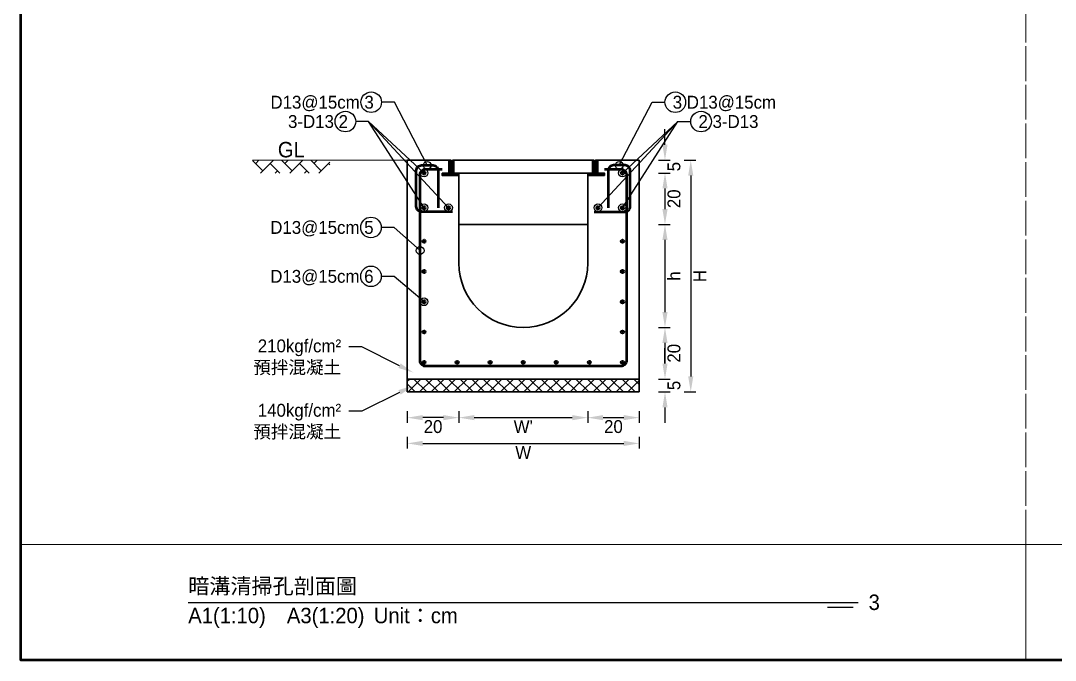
# Model space of a CAD drawing. Extents: x -7340 to 3675, y -3342 to 777.
# Drawn here: x -3420 to -3018.6, y -1264 to -1015.6 of the extents above; entities that cross this region are included whole.
import ezdxf
from ezdxf import colors
from ezdxf.entities.mleader import LeaderData, LeaderLine
from ezdxf.math import Vec2, Vec3

# ---------------------------------------------------------------- set-up
doc = ezdxf.new("R2010")
doc.units = 0
doc.header["$MEASUREMENT"] = 0
doc.linetypes.add('ACAD_ISO02W100', pattern=[15, 12, -3])
for name, color, linetype, lineweight in [('一、3.基本-變更', 1, 'Continuous', 50), ('二、2.繪圖-施作項目', 181, 'Continuous', 30), ('二、4.繪圖-設計鋪面', 40, 'Continuous', 20), ('二、5.繪圖-鋼筋', 60, 'Continuous', 50), ('二、6.繪圖-其他施作項目', 35, 'Continuous', 30)]:
    doc.layers.add(name, color=color, linetype=linetype, lineweight=lineweight)
doc.layers.add('一、4.基本-隱藏', color=9, linetype='ACAD_ISO02W100', lineweight=20, plot=False)
doc.layers.add('三、3.文字-註解文字', color=2, linetype='Continuous')
doc.styles.add('次圖名(詳圖)', font='MS PGothic.ttf', dxfattribs={"height": 6})
doc.styles.add('註解文字(詳圖)', font='MS PGothic.ttf', dxfattribs={"height": 5})
doc.dimstyles.new('註解文字(詳圖)', dxfattribs={"dimtxt": 5, "dimasz": 6, "dimexe": 2, "dimexo": 5, "dimgap": 1, "dimtad": 2, "dimzin": 0, "dimdsep": 46, "dimtxsty": '註解文字(詳圖)', "dimcen": 0.1, "dimclrd": 144, "dimclre": 144, "dimclrt": 256, "dimadec": 0, "dimazin": 0, "dimtfac": 1, "dimtofl": 0, "dimtmove": 0, "dimatfit": 3, "dimfxlon": 1, "dimtolj": 1, "dimtzin": 0, "dimlwd": -1, "dimlwe": -1, "dimarcsym": 1})

# ---------------------------------------------------------------- blocks, each defined once
blk = doc.blocks.new('_Small')
at = {"color": 0, "linetype": 'ByBlock', "lineweight": -2}
blk.add_circle((0, 0), 0.25, dxfattribs=at)
blk = doc.blocks.new('*D202')
at = {"layer": 'Defpoints', "color": 0, "transparency": 16777216}
for p in [(-3200, -1094.75), (-3225, -1134.75), (-3170, -1134.75)]:
    blk.add_point(p, dxfattribs=at)
at = {"layer": '三、3.文字-註解文字', "color": 144, "transparency": 16777216}
for p, q in [((-3172.5, -1094.75), (-3168, -1094.75)), ((-3170, -1100.75), (-3170, -1128.75)), ((-3172.5, -1134.75), (-3168, -1134.75))]:
    blk.add_line(p, q, dxfattribs=at)
for points in [[(-3171, -1100.75), (-3169, -1100.75), (-3170, -1094.75)], [(-3171, -1128.75), (-3169, -1128.75), (-3170, -1134.75)]]:
    blk.add_solid(points, dxfattribs=at)
at = {"layer": '三、3.文字-註解文字', "transparency": 16777216, "insert": (-3166.5, -1114.75), "char_height": 5, "attachment_point": 5, "rotation": 90, "style": '註解文字(詳圖)'}
blk.add_mtext('\\A1;h', dxfattribs=at)
blk = doc.blocks.new('*D203')
at = {"layer": 'Defpoints', "color": 0, "transparency": 16777216}
for p in [(-3225, -1134.75), (-3180, -1154.75), (-3170, -1154.75)]:
    blk.add_point(p, dxfattribs=at)
at = {"layer": '三、3.文字-註解文字', "color": 144, "transparency": 16777216}
for p, q in [((-3172.5, -1134.75), (-3168, -1134.75)), ((-3170, -1140.75), (-3170, -1148.75)), ((-3172.5, -1154.75), (-3168, -1154.75))]:
    blk.add_line(p, q, dxfattribs=at)
for points in [[(-3171, -1140.75), (-3169, -1140.75), (-3170, -1134.75)], [(-3171, -1148.75), (-3169, -1148.75), (-3170, -1154.75)]]:
    blk.add_solid(points, dxfattribs=at)
at = {"layer": '三、3.文字-註解文字', "transparency": 16777216, "insert": (-3166.5, -1144.75), "char_height": 5, "attachment_point": 5, "rotation": 90, "style": '註解文字(詳圖)'}
blk.add_mtext('\\A1;20', dxfattribs=at)
blk = doc.blocks.new('*D204')
at = {"layer": 'Defpoints', "color": 0, "transparency": 16777216}
for p in [(-3180, -1154.75), (-3180, -1159.75), (-3170, -1159.75)]:
    blk.add_point(p, dxfattribs=at)
at = {"layer": '三、3.文字-註解文字', "color": 144, "transparency": 16777216}
for p, q in [((-3170, -1148.75), (-3170, -1142.75)), ((-3172.5, -1154.75), (-3168, -1154.75)), ((-3172.5, -1159.75), (-3168, -1159.75)), ((-3170, -1165.75), (-3170, -1171.75))]:
    blk.add_line(p, q, dxfattribs=at)
for points in [[(-3171, -1148.75), (-3169, -1148.75), (-3170, -1154.75)], [(-3171, -1165.75), (-3169, -1165.75), (-3170, -1159.75)]]:
    blk.add_solid(points, dxfattribs=at)
at = {"layer": '三、3.文字-註解文字', "transparency": 16777216, "insert": (-3166.5, -1157.25), "char_height": 5, "attachment_point": 5, "rotation": 90, "style": '註解文字(詳圖)'}
blk.add_mtext('\\A1;5', dxfattribs=at)
blk = doc.blocks.new('*D205')
at = {"layer": 'Defpoints', "color": 0, "transparency": 16777216}
for p in [(-3180, -1069.75), (-3180, -1159.75), (-3160, -1159.75)]:
    blk.add_point(p, dxfattribs=at)
at = {"layer": '三、3.文字-註解文字', "color": 144, "transparency": 16777216}
for p, q in [((-3162.5, -1069.75), (-3158, -1069.75)), ((-3160, -1075.75), (-3160, -1153.75)), ((-3162.5, -1159.75), (-3158, -1159.75))]:
    blk.add_line(p, q, dxfattribs=at)
for points in [[(-3161, -1075.75), (-3159, -1075.75), (-3160, -1069.75)], [(-3161, -1153.75), (-3159, -1153.75), (-3160, -1159.75)]]:
    blk.add_solid(points, dxfattribs=at)
at = {"layer": '三、3.文字-註解文字', "transparency": 16777216, "insert": (-3156.5, -1114.75), "char_height": 5, "attachment_point": 5, "rotation": 90, "style": '註解文字(詳圖)'}
blk.add_mtext('\\A1;H', dxfattribs=at)
blk = doc.blocks.new('*D206')
at = {"layer": 'Defpoints', "color": 0, "transparency": 16777216}
for p in [(-3180, -1069.75), (-3180, -1074.75), (-3170, -1074.75)]:
    blk.add_point(p, dxfattribs=at)
at = {"layer": '三、3.文字-註解文字', "color": 144, "transparency": 16777216}
for p, q in [((-3170, -1063.75), (-3170, -1057.75)), ((-3172.5, -1069.75), (-3168, -1069.75)), ((-3172.5, -1074.75), (-3168, -1074.75)), ((-3170, -1080.75), (-3170, -1086.75))]:
    blk.add_line(p, q, dxfattribs=at)
for points in [[(-3171, -1063.75), (-3169, -1063.75), (-3170, -1069.75)], [(-3171, -1080.75), (-3169, -1080.75), (-3170, -1074.75)]]:
    blk.add_solid(points, dxfattribs=at)
at = {"layer": '三、3.文字-註解文字', "transparency": 16777216, "insert": (-3166.5, -1072.25), "char_height": 5, "attachment_point": 5, "rotation": 90, "style": '註解文字(詳圖)'}
blk.add_mtext('\\A1;5', dxfattribs=at)
blk = doc.blocks.new('*D207')
at = {"layer": 'Defpoints', "color": 0, "transparency": 16777216}
for p in [(-3180, -1074.75), (-3180, -1094.75), (-3170, -1094.75)]:
    blk.add_point(p, dxfattribs=at)
at = {"layer": '三、3.文字-註解文字', "color": 144, "transparency": 16777216}
for p, q in [((-3172.5, -1074.75), (-3168, -1074.75)), ((-3170, -1080.75), (-3170, -1088.75)), ((-3172.5, -1094.75), (-3168, -1094.75))]:
    blk.add_line(p, q, dxfattribs=at)
for points in [[(-3171, -1080.75), (-3169, -1080.75), (-3170, -1074.75)], [(-3171, -1088.75), (-3169, -1088.75), (-3170, -1094.75)]]:
    blk.add_solid(points, dxfattribs=at)
at = {"layer": '三、3.文字-註解文字', "transparency": 16777216, "insert": (-3166.5, -1084.75), "char_height": 5, "attachment_point": 5, "rotation": 90, "style": '註解文字(詳圖)'}
blk.add_mtext('\\A1;20', dxfattribs=at)
blk = doc.blocks.new('*D208')
at = {"layer": 'Defpoints', "color": 0, "transparency": 16777216}
for p in [(-3270, -1069.75), (-3250, -1074.75), (-3270, -1169.75)]:
    blk.add_point(p, dxfattribs=at)
at = {"layer": '三、3.文字-註解文字', "color": 144, "transparency": 16777216}
for p, q in [((-3270, -1167.25), (-3270, -1171.75)), ((-3250, -1167.25), (-3250, -1171.75)), ((-3256, -1169.75), (-3264, -1169.75))]:
    blk.add_line(p, q, dxfattribs=at)
for points in [[(-3264, -1168.75), (-3264, -1170.75), (-3270, -1169.75)], [(-3256, -1168.75), (-3256, -1170.75), (-3250, -1169.75)]]:
    blk.add_solid(points, dxfattribs=at)
at = {"layer": '三、3.文字-註解文字', "transparency": 16777216, "insert": (-3260, -1173.25), "char_height": 5, "attachment_point": 5, "style": '註解文字(詳圖)'}
blk.add_mtext('\\A1;20', dxfattribs=at)
blk = doc.blocks.new('*D209')
at = {"layer": 'Defpoints', "color": 0, "transparency": 16777216}
for p in [(-3250, -1074.75), (-3200, -1074.75), (-3200, -1169.75)]:
    blk.add_point(p, dxfattribs=at)
at = {"layer": '三、3.文字-註解文字', "color": 144, "transparency": 16777216}
for p, q in [((-3250, -1167.25), (-3250, -1171.75)), ((-3200, -1167.25), (-3200, -1171.75)), ((-3244, -1169.75), (-3206, -1169.75))]:
    blk.add_line(p, q, dxfattribs=at)
for points in [[(-3244, -1168.75), (-3244, -1170.75), (-3250, -1169.75)], [(-3206, -1168.75), (-3206, -1170.75), (-3200, -1169.75)]]:
    blk.add_solid(points, dxfattribs=at)
at = {"layer": '三、3.文字-註解文字', "transparency": 16777216, "insert": (-3225, -1173.25), "char_height": 5, "attachment_point": 5, "style": '註解文字(詳圖)'}
blk.add_mtext("\\A1;W'", dxfattribs=at)
blk = doc.blocks.new('*D210')
at = {"layer": 'Defpoints', "color": 0, "transparency": 16777216}
for p in [(-3180, -1069.75), (-3200, -1074.75), (-3180, -1169.75)]:
    blk.add_point(p, dxfattribs=at)
at = {"layer": '三、3.文字-註解文字', "color": 144, "transparency": 16777216}
for p, q in [((-3200, -1167.25), (-3200, -1171.75)), ((-3180, -1167.25), (-3180, -1171.75)), ((-3194, -1169.75), (-3186, -1169.75))]:
    blk.add_line(p, q, dxfattribs=at)
for points in [[(-3194, -1168.75), (-3194, -1170.75), (-3200, -1169.75)], [(-3186, -1168.75), (-3186, -1170.75), (-3180, -1169.75)]]:
    blk.add_solid(points, dxfattribs=at)
at = {"layer": '三、3.文字-註解文字', "transparency": 16777216, "insert": (-3190, -1173.25), "char_height": 5, "attachment_point": 5, "style": '註解文字(詳圖)'}
blk.add_mtext('\\A1;20', dxfattribs=at)
blk = doc.blocks.new('*D211')
at = {"layer": 'Defpoints', "color": 0, "transparency": 16777216}
for p in [(-3270, -1159.75), (-3180, -1159.75), (-3180, -1179.75)]:
    blk.add_point(p, dxfattribs=at)
at = {"layer": '三、3.文字-註解文字', "color": 144, "transparency": 16777216}
for p, q in [((-3270, -1177.25), (-3270, -1181.75)), ((-3264, -1179.75), (-3186, -1179.75)), ((-3180, -1177.25), (-3180, -1181.75))]:
    blk.add_line(p, q, dxfattribs=at)
for points in [[(-3264, -1178.75), (-3264, -1180.75), (-3270, -1179.75)], [(-3186, -1178.75), (-3186, -1180.75), (-3180, -1179.75)]]:
    blk.add_solid(points, dxfattribs=at)
at = {"layer": '三、3.文字-註解文字', "transparency": 16777216, "insert": (-3225, -1183.25), "char_height": 5, "attachment_point": 5, "style": '註解文字(詳圖)'}
blk.add_mtext('\\A1;W', dxfattribs=at)

msp = doc.modelspace()

# ---------------------------------------------------------------- hatches: boundary and pattern name
at = {"layer": '二、2.繪圖-施作項目'}
h = msp.add_hatch(dxfattribs=at)
h.set_pattern_fill('ANSI37', color=256)
h.set_pattern_definition([(45, (-4884.7632, -1423.2784), (-2.245064, 2.245064), []), (135, (-4884.7632, -1423.2784), (-2.245064, -2.245064), [])])
h.paths.add_polyline_path([(-3270, -1154.75), (-3270, -1159.75), (-3180, -1159.75), (-3180, -1154.75)])
at = {"layer": '二、4.繪圖-設計鋪面'}
h = msp.add_hatch(dxfattribs=at)
h.set_pattern_fill('AR-HBONE', color=256)
h.set_pattern_definition([(45, (-2650, -799.5), (0, 5.656854), [12, -4]), (135, (-2647.1716, -796.6716), (4e-16, 5.656854), [12, -4])])
h.paths.add_polyline_path([(-3300, -1069.75), (-3330, -1069.75), (-3330, -1074.75), (-3300, -1074.75)])
at = {"layer": '二、5.繪圖-鋼筋'}
h = msp.add_hatch(color=256, dxfattribs=at)
h.dxf.hatch_style = 1
h.paths.add_polyline_path([(-3263, -1074.75, 1), (-3264, -1074.75, 1)])
h = msp.add_hatch(color=256, dxfattribs=at)
h.dxf.hatch_style = 1
h.paths.add_polyline_path([(-3186, -1074.75, 1), (-3187, -1074.75, 1)])
h = msp.add_hatch(color=256, dxfattribs=at)
h.dxf.hatch_style = 1
h.paths.add_polyline_path([(-3263, -1088.25, 1), (-3264, -1088.25, 1)])
h = msp.add_hatch(color=256, dxfattribs=at)
h.dxf.hatch_style = 1
h.paths.add_polyline_path([(-3253.5, -1088.25, 1), (-3254.5, -1088.25, 1)])
h = msp.add_hatch(color=256, dxfattribs=at)
h.dxf.hatch_style = 1
h.paths.add_polyline_path([(-3195.5, -1088.25, 1), (-3196.5, -1088.25, 1)])
h = msp.add_hatch(color=256, dxfattribs=at)
h.dxf.hatch_style = 1
h.paths.add_polyline_path([(-3186, -1088.25, 1), (-3187, -1088.25, 1)])
h = msp.add_hatch(color=256, dxfattribs=at)
h.dxf.hatch_style = 1
h.paths.add_polyline_path([(-3263, -1101.25, 1), (-3264, -1101.25, 1)])
h = msp.add_hatch(color=256, dxfattribs=at)
h.dxf.hatch_style = 1
h.paths.add_polyline_path([(-3186, -1101.25, 1), (-3187, -1101.25, 1)])
h = msp.add_hatch(color=256, dxfattribs=at)
h.dxf.hatch_style = 1
h.paths.add_polyline_path([(-3263, -1113, 1), (-3264, -1113, 1)])
h = msp.add_hatch(color=256, dxfattribs=at)
h.dxf.hatch_style = 1
h.paths.add_polyline_path([(-3186, -1113, 1), (-3187, -1113, 1)])
h = msp.add_hatch(color=256, dxfattribs=at)
h.dxf.hatch_style = 1
h.paths.add_polyline_path([(-3263, -1124.75, 1), (-3264, -1124.75, 1)])
h = msp.add_hatch(color=256, dxfattribs=at)
h.dxf.hatch_style = 1
h.paths.add_polyline_path([(-3186, -1124.75, 1), (-3187, -1124.75, 1)])
h = msp.add_hatch(color=256, dxfattribs=at)
h.dxf.hatch_style = 1
h.paths.add_polyline_path([(-3263, -1136.5, 1), (-3264, -1136.5, 1)])
h = msp.add_hatch(color=256, dxfattribs=at)
h.dxf.hatch_style = 1
h.paths.add_polyline_path([(-3186, -1136.5, 1), (-3187, -1136.5, 1)])
h = msp.add_hatch(color=256, dxfattribs=at)
h.dxf.hatch_style = 1
h.paths.add_polyline_path([(-3263, -1148.25, 1), (-3264, -1148.25, 1)])
h = msp.add_hatch(color=256, dxfattribs=at)
h.dxf.hatch_style = 1
h.paths.add_polyline_path([(-3250.17, -1148.25, 1), (-3251.17, -1148.25, 1)])
h = msp.add_hatch(color=256, dxfattribs=at)
h.dxf.hatch_style = 1
h.paths.add_polyline_path([(-3237.34, -1148.25, 1), (-3238.34, -1148.25, 1)])
h = msp.add_hatch(color=256, dxfattribs=at)
h.dxf.hatch_style = 1
h.paths.add_polyline_path([(-3224.5, -1148.25, 1), (-3225.5, -1148.25, 1)])
h = msp.add_hatch(color=256, dxfattribs=at)
h.dxf.hatch_style = 1
h.paths.add_polyline_path([(-3211.68, -1148.25, 1), (-3212.68, -1148.25, 1)])
h = msp.add_hatch(color=256, dxfattribs=at)
h.dxf.hatch_style = 1
h.paths.add_polyline_path([(-3198.85, -1148.25, 1), (-3199.85, -1148.25, 1)])
h = msp.add_hatch(color=256, dxfattribs=at)
h.dxf.hatch_style = 1
h.paths.add_polyline_path([(-3186, -1148.25, 1), (-3187, -1148.25, 1)])
at = {"layer": '二、6.繪圖-其他施作項目'}
h = msp.add_hatch(dxfattribs=at)
h.set_pattern_fill('ANSI31', color=256, scale=0.1)
h.set_pattern_definition([(45, (-2025.16578, -2090.27732), (-0.2245064, 0.2245064), [])])
h.paths.add_polyline_path([(-3253, -1069.75), (-3253.9, -1069.75), (-3253.9, -1074.75), (-3256.5, -1074.75), (-3256.5, -1075.65), (-3250, -1075.65), (-3250, -1074.75), (-3253, -1074.75)])
h.paths.add_polyline_path([(-3197, -1074.75), (-3200, -1074.75), (-3200, -1075.65), (-3193.5, -1075.65), (-3193.5, -1074.75), (-3196.1, -1074.75), (-3196.1, -1069.75), (-3197, -1069.75)])

# ---------------------------------------------------------------- linework, layer by layer
at = {"layer": '一、3.基本-變更'}
msp.add_lwpolyline([(-3420, -757), (0, -757), (0, -1264), (-3420, -1264)], close=True, dxfattribs=at)
at = {"layer": '一、4.基本-隱藏'}
for points in [[(-3420, -757), (-2640, -757), (-2640, -1264), (-3420, -1264)], [(-3420, -1010.5), (-3030, -1010.5), (-3030, -1219), (-3420, -1219)], [(-3030, -1010.5), (-2730, -1010.5), (-2730, -1219), (-3030, -1219)], [(-3420, -1219), (-3030, -1219), (-3030, -1264), (-3420, -1264)], [(-3030, -1219), (-2730, -1219), (-2730, -1264), (-3030, -1264)]]:
    msp.add_lwpolyline(points, close=True, dxfattribs=at)
msp.add_lwpolyline([(-3420, -1264), (-2640, -1264)], dxfattribs=at)
at = {"layer": '三、3.文字-註解文字'}
for points in [[(-3355, -1241.5), (-3095, -1241.5)], [(-3097, -1243.5), (-3107, -1243.5)]]:
    msp.add_lwpolyline(points, dxfattribs=at)
for centre in [(-3284, -1047.25), (-3166, -1047.25), (-3294, -1054.75), (-3156, -1054.75), (-3284.082, -1095.885), (-3284.082, -1114.875)]:
    msp.add_circle(centre, 4, dxfattribs=at)
at = {"layer": '二、2.繪圖-施作項目'}
for points in [[(-3270, -1069.75), (-3253.9, -1069.75)], [(-3270, -1069.75), (-3270, -1159.75)], [(-3196.1, -1069.75), (-3180, -1069.75)], [(-3180, -1069.75), (-3180, -1159.75)], [(-3270, -1154.75), (-3180, -1154.75)], [(-3270, -1159.75), (-3180, -1159.75)]]:
    msp.add_lwpolyline(points, dxfattribs=at)
msp.add_lwpolyline([(-3200, -1075.65), (-3200, -1109.75, -1), (-3250, -1109.75), (-3250, -1075.65)], format="xyb", dxfattribs=at)
at = {"layer": '二、4.繪圖-設計鋪面'}
msp.add_lwpolyline([(-3270, -1069.75), (-3330, -1069.75)], dxfattribs=at)
at = {"layer": '二、5.繪圖-鋼筋'}
for points in [[(-3252.5, -1089.75), (-3264.5, -1089.75, -0.4142136), (-3266.5, -1087.75), (-3266.5, -1073.75, -0.4142136), (-3264.5, -1071.75), (-3260, -1071.75, -0.4142136), (-3258, -1073.75), (-3258, -1088.25)], [(-3197.5, -1089.75), (-3185.5, -1089.75, 0.4142136), (-3183.5, -1087.75), (-3183.5, -1073.75, 0.4142136), (-3185.5, -1071.75), (-3190, -1071.75, 0.4142136), (-3192, -1073.75), (-3192, -1088.25)], [(-3193.5, -1073.25), (-3187, -1073.25, -0.4142136), (-3185, -1075.25), (-3185, -1147.75, -0.4142136), (-3187, -1149.75), (-3263, -1149.75, -0.4142136), (-3265, -1147.75), (-3265, -1075.25, -0.4142136), (-3263, -1073.25), (-3256.5, -1073.25)]]:
    msp.add_lwpolyline(points, format="xyb", dxfattribs=at)
for centre in [(-3263.5, -1074.75), (-3186.5, -1074.75), (-3263.5, -1088.25), (-3254, -1088.25), (-3196, -1088.25), (-3186.5, -1088.25), (-3263.5, -1101.25), (-3186.5, -1101.25), (-3263.5, -1113), (-3186.5, -1113), (-3263.5, -1124.75), (-3186.5, -1124.75), (-3263.5, -1136.5), (-3186.5, -1136.5), (-3263.5, -1148.25), (-3250.67, -1148.25), (-3237.84, -1148.25), (-3225, -1148.25), (-3212.18, -1148.25), (-3199.35, -1148.25), (-3186.5, -1148.25)]:
    msp.add_circle(centre, 0.5, dxfattribs=at)
at = {"layer": '二、6.繪圖-其他施作項目'}
for points in [[(-3256.5, -1074.75), (-3253.9, -1074.75), (-3253.9, -1069.75), (-3253, -1069.75), (-3253, -1074.75), (-3250, -1074.75), (-3250, -1075.65), (-3256.5, -1075.65)], [(-3196.1, -1069.75), (-3197, -1069.75), (-3197, -1074.75), (-3200, -1074.75), (-3200, -1075.65), (-3193.5, -1075.65), (-3193.5, -1074.75), (-3196.1, -1074.75)]]:
    msp.add_lwpolyline(points, close=True, dxfattribs=at)
for points in [[(-3252.5, -1069.75), (-3252.5, -1074.75)], [(-3252.5, -1069.75), (-3197.5, -1069.75)], [(-3251.9, -1069.75), (-3251.9, -1074.75)], [(-3198.1, -1069.75), (-3198.1, -1074.75)], [(-3197.5, -1069.75), (-3197.5, -1074.75)], [(-3252.5, -1074.75), (-3197.5, -1074.75)], [(-3250, -1094.75), (-3200, -1094.75)]]:
    msp.add_lwpolyline(points, dxfattribs=at)

# ---------------------------------------------------------------- texts
at = {"layer": '三、3.文字-註解文字', "char_height": 6, "attachment_point": 4, "style": '次圖名(詳圖)'}
for s, width, insert in [('{\\fMS PGothic|b0|i0|c128|p34;暗溝}清掃孔{\\fMS PGothic|b0|i0|c128|p34;剖面圖}', 134.12151, (-3355, -1235.5)), ('3', 3, (-3091, -1241.5)), ('A1(1:10)\u3000A3(1:20){\\fMS PGothic|b0|i0|c128|p34;^IUnit：cm}', 136.03259, (-3355, -1247.5))]:
    msp.add_mtext_dynamic_manual_height_columns(s, width=width, gutter_width=15, heights=[0], dxfattribs=dict(at, insert=insert))
at = {"layer": '二、4.繪圖-設計鋪面', "insert": (-3315, -1068.75), "char_height": 6, "attachment_point": 8, "style": '註解文字(詳圖)'}
msp.add_mtext_dynamic_manual_height_columns('{\\fMS PGothic|b0|i0|c128|p34;GL}', width=10.17412, gutter_width=30, heights=[0], dxfattribs=at)

# ---------------------------------------------------------------- dimensions: what is measured, and where the dimension line sits
at = {"layer": '三、3.文字-註解文字'}
for base, p1, p2, text, picture, middle in [((-3170, -1074.75), (-3180, -1069.75), (-3180, -1074.75), '5', '*D206', (-3166.5, -1072.25)), ((-3160, -1159.75), (-3180, -1069.75), (-3180, -1159.75), 'H', '*D205', (-3156.5, -1114.75)), ((-3170, -1094.75), (-3180, -1074.75), (-3180, -1094.75), '20', '*D207', (-3166.5, -1084.75)), ((-3170, -1134.75), (-3200, -1094.75), (-3225, -1134.75), 'h', '*D202', (-3166.5, -1114.75)), ((-3170, -1154.75), (-3225, -1134.75), (-3180, -1154.75), '20', '*D203', (-3166.5, -1144.75)), ((-3170, -1159.75), (-3180, -1154.75), (-3180, -1159.75), '5', '*D204', (-3166.5, -1157.25))]:
    dim = msp.add_linear_dim(base=base, p1=p1, p2=p2, angle=90, text=text, dimstyle='註解文字(詳圖)', dxfattribs=at)
    dim.commit()
    dim.dimension.update_dxf_attribs({"geometry": picture, "text_midpoint": middle})
for base, p1, p2, text, picture, middle in [((-3270, -1169.75), (-3250, -1074.75), (-3270, -1069.75), '20', '*D208', (-3260, -1173.25)), ((-3180, -1169.75), (-3200, -1074.75), (-3180, -1069.75), '20', '*D210', (-3190, -1173.25)), ((-3200, -1169.75), (-3250, -1074.75), (-3200, -1074.75), "W'", '*D209', (-3225, -1173.25)), ((-3180, -1179.75), (-3270, -1159.75), (-3180, -1159.75), 'W', '*D211', (-3225, -1183.25))]:
    dim = msp.add_linear_dim(base=base, p1=p1, p2=p2, text=text, dimstyle='註解文字(詳圖)', dxfattribs=at)
    dim.commit()
    dim.dimension.update_dxf_attribs({"geometry": picture, "text_midpoint": middle})

# ---------------------------------------------------------------- leaders
ml = msp.add_multileader_mtext('Standard', dxfattribs=at)
ml.set_content('{\\fMS PGothic|b0|i0|c128|p34;D13}@15cm{\\fMS PGothic|b0|i0|c128|p34; }3', color=256, style='註解文字(詳圖)')
ml.set_leader_properties(color=144, linetype='ByLayer', lineweight=-1)
ml.set_arrow_properties(name='SMALL')
ml.build(insert=Vec2(0, 0))
ml.multileader.update_dxf_attribs({"dogleg_length": 5, "arrow_head_size": 6})
ctx = ml.context
ctx.base_point, ctx.char_height, ctx.arrow_head_size, ctx.landing_gap_size, ctx.plane_origin = Vec3(-3324.097, -1047.25), 5, 6, 3, Vec3(-3373.932, -1095.085)
ctx.text_align_type = 2
notes = []
notes.append((ctx, [(1, (1, 1, 0), (-3275, -1047.25), (-1, 0), 5, [(0, [(-3262.25, -1071.75)], 0, [])])]))
ctx.mtext.insert, ctx.mtext.alignment, ctx.mtext.flow_direction = Vec3(-3283, -1044.736), 3, 5
ml = msp.add_multileader_mtext('Standard', dxfattribs=at)
ml.set_content('3{\\fMS PGothic|b0|i0|c128|p34; D13@15cm}', color=256, style='註解文字(詳圖)')
ml.set_leader_properties(color=144, linetype='ByLayer', lineweight=-1)
ml.set_arrow_properties(name='SMALL')
ml.build(insert=Vec2(0, 0))
ml.multileader.update_dxf_attribs({"dogleg_length": 5, "arrow_head_size": 6})
ctx = ml.context
ctx.base_point, ctx.char_height, ctx.arrow_head_size, ctx.landing_gap_size, ctx.plane_origin = Vec3(-3170, -1047.25), 5, 6, 3, Vec3(-3212.625, -1095.085)
notes.append((ctx, [(0, (1, 1, 0), (-3175, -1047.25), (1, 0), 5, [(0, [(-3187.75, -1071.75)], 0, [])])]))
ctx.mtext.insert, ctx.mtext.flow_direction = Vec3(-3167, -1044.736), 5
ml = msp.add_multileader_mtext('Standard', dxfattribs=at)
ml.set_content('3-{\\fMS PGothic|b0|i0|c128|p34;D13 2}', color=256, style='註解文字(詳圖)')
ml.set_leader_properties(color=144, linetype='ByLayer', lineweight=-1)
ml.set_arrow_properties(name='SMALL')
ml.build(insert=Vec2(0, 0))
ml.multileader.update_dxf_attribs({"dogleg_length": 5, "arrow_head_size": 6})
ctx = ml.context
ctx.base_point, ctx.char_height, ctx.arrow_head_size, ctx.landing_gap_size, ctx.plane_origin = Vec3(-3320.375, -1054.75), 5, 6, 3, Vec3(-3383.932, -1102.585)
ctx.text_align_type = 2
notes.append((ctx, [(1, (1, 1, 0), (-3285, -1054.75), (-1, 0), 5, [(0, [(-3263.5, -1074.75)], 0, [])])]))
ctx.mtext.insert, ctx.mtext.alignment, ctx.mtext.flow_direction = Vec3(-3293, -1052.236), 3, 5
ml = msp.add_multileader_mtext('Standard', dxfattribs=at)
ml.set_content('{\\fMS PGothic|b0|i0|c128|p34; }', color=256, style='註解文字(詳圖)')
ml.set_leader_properties(color=144, linetype='ByLayer', lineweight=-1)
ml.set_arrow_properties(name='SMALL')
ml.build(insert=Vec2(0, 0))
ml.multileader.update_dxf_attribs({"dogleg_length": 5, "arrow_head_size": 6})
ctx = ml.context
ctx.base_point, ctx.char_height, ctx.arrow_head_size, ctx.landing_gap_size, ctx.plane_origin = Vec3(-3298.216, -1054.75), 5, 6, 3, Vec3(-3385.235, -1110.068)
ctx.text_align_type = 2
notes.append((ctx, [(1, (1, 1, 0), (-3285, -1054.75), (-1, 0), 5, [(0, [(-3254, -1088.25)], 0, [])])]))
ctx.mtext.insert, ctx.mtext.alignment, ctx.mtext.flow_direction = Vec3(-3293, -1052.25), 3, 5
ml = msp.add_multileader_mtext('Standard', dxfattribs=at)
ml.set_content('{\\fMS PGothic|b0|i0|c128|p34; }', color=256, style='註解文字(詳圖)')
ml.set_leader_properties(color=144, linetype='ByLayer', lineweight=-1)
ml.set_arrow_properties(name='SMALL')
ml.build(insert=Vec2(0, 0))
ml.multileader.update_dxf_attribs({"dogleg_length": 5, "arrow_head_size": 6})
ctx = ml.context
ctx.base_point, ctx.char_height, ctx.arrow_head_size, ctx.landing_gap_size, ctx.plane_origin = Vec3(-3298.216, -1054.75), 5, 6, 3, Vec3(-3390.173, -1113.461)
ctx.text_align_type = 2
notes.append((ctx, [(1, (1, 1, 0), (-3285, -1054.75), (-1, 0), 5, [(0, [(-3263.5, -1088.25)], 0, [])])]))
ctx.mtext.insert, ctx.mtext.alignment, ctx.mtext.flow_direction = Vec3(-3293, -1052.25), 3, 5
ml = msp.add_multileader_mtext('Standard', dxfattribs=at)
ml.set_content('{\\fMS PGothic|b0|i0|c128|p34; }', color=256, style='註解文字(詳圖)')
ml.set_leader_properties(color=144, linetype='ByLayer', lineweight=-1)
ml.set_arrow_properties(name='SMALL')
ml.build(insert=Vec2(0, 0))
ml.multileader.update_dxf_attribs({"dogleg_length": 5, "arrow_head_size": 6})
ctx = ml.context
ctx.base_point, ctx.char_height, ctx.arrow_head_size, ctx.landing_gap_size, ctx.plane_origin = Vec3(-3160, -1054.75), 5, 6, 3, Vec3(-3188.625, -1102.585)
notes.append((ctx, [(0, (1, 1, 0), (-3165, -1054.75), (1, 0), 5, [(0, [(-3196, -1088.25)], 0, [])])]))
ctx.mtext.insert, ctx.mtext.flow_direction = Vec3(-3157, -1052.25), 5
ml = msp.add_multileader_mtext('Standard', dxfattribs=at)
ml.set_content('2{\\fMS PGothic|b0|i0|c128|p34; }3-D13', color=256, style='註解文字(詳圖)')
ml.set_leader_properties(color=144, linetype='ByLayer', lineweight=-1)
ml.set_arrow_properties(name='SMALL')
ml.build(insert=Vec2(0, 0))
ml.multileader.update_dxf_attribs({"dogleg_length": 5, "arrow_head_size": 6})
ctx = ml.context
ctx.base_point, ctx.char_height, ctx.arrow_head_size, ctx.landing_gap_size, ctx.plane_origin = Vec3(-3160, -1054.75), 5, 6, 3, Vec3(-3202.625, -1102.585)
notes.append((ctx, [(0, (1, 1, 0), (-3165, -1054.75), (1, 0), 5, [(0, [(-3186.5, -1074.75)], 0, [])])]))
ctx.mtext.insert, ctx.mtext.flow_direction = Vec3(-3157, -1052.236), 5
ml = msp.add_multileader_mtext('Standard', dxfattribs=at)
ml.set_content('{\\fMS PGothic|b0|i0|c128|p34; }', color=256, style='註解文字(詳圖)')
ml.set_leader_properties(color=144, linetype='ByLayer', lineweight=-1)
ml.set_arrow_properties(name='SMALL')
ml.build(insert=Vec2(0, 0))
ml.multileader.update_dxf_attribs({"dogleg_length": 5, "arrow_head_size": 6})
ctx = ml.context
ctx.base_point, ctx.char_height, ctx.arrow_head_size, ctx.landing_gap_size, ctx.plane_origin = Vec3(-3160, -1054.75), 5, 6, 3, Vec3(-3186.773, -1106.689)
notes.append((ctx, [(0, (1, 1, 0), (-3165, -1054.75), (1, 0), 5, [(0, [(-3186.5, -1088.25)], 0, [])])]))
ctx.mtext.insert, ctx.mtext.flow_direction = Vec3(-3157, -1052.25), 5
ml = msp.add_multileader_mtext('Standard', dxfattribs=at)
ml.set_content('{\\fMS PGothic|b0|i0|c128|p34;D13@15cm }5', color=256, style='註解文字(詳圖)')
ml.set_leader_properties(color=144, linetype='ByLayer', lineweight=-1)
ml.set_arrow_properties(name='SMALL')
ml.build(insert=Vec2(0, 0))
ml.multileader.update_dxf_attribs({"dogleg_length": 5, "arrow_head_size": 6})
ctx = ml.context
ctx.base_point, ctx.char_height, ctx.arrow_head_size, ctx.landing_gap_size, ctx.plane_origin = Vec3(-3324.178, -1095.885), 5, 6, 3, Vec3(-3374.013, -1143.719)
ctx.text_align_type = 2
notes.append((ctx, [(1, (1, 1, 0), (-3275.082, -1095.885), (-1, 0), 5, [(0, [(-3265, -1104.85)], 0, [])])]))
ctx.mtext.insert, ctx.mtext.alignment, ctx.mtext.flow_direction = Vec3(-3283.082, -1093.37), 3, 5
ml = msp.add_multileader_mtext('Standard', dxfattribs=at)
ml.set_content('{\\fMS PGothic|b0|i0|c128|p34;D13@15cm }6', color=256, style='註解文字(詳圖)')
ml.set_leader_properties(color=144, linetype='ByLayer', lineweight=-1)
ml.set_arrow_properties(name='SMALL')
ml.build(insert=Vec2(0, 0))
ml.multileader.update_dxf_attribs({"dogleg_length": 5, "arrow_head_size": 6})
ctx = ml.context
ctx.base_point, ctx.char_height, ctx.arrow_head_size, ctx.landing_gap_size, ctx.plane_origin = Vec3(-3324.15, -1114.875), 5, 6, 3, Vec3(-3374.013, -1162.71)
ctx.text_align_type = 2
notes.append((ctx, [(1, (1, 1, 0), (-3275.082, -1114.875), (-1, 0), 5, [(0, [(-3263.5, -1124.75)], 0, [])])]))
ctx.mtext.insert, ctx.mtext.alignment, ctx.mtext.flow_direction = Vec3(-3283.082, -1112.361), 3, 5
ml = msp.add_multileader_mtext('Standard', dxfattribs=at)
ml.set_content('{\\fMS PGothic|b0|i0|c128|p34;210kgf/cm²}\\P預拌{\\fMS PGothic|b0|i0|c128|p34;混凝土}', color=256, style='註解文字(詳圖)')
ml.set_leader_properties(color=144, linetype='ByLayer', lineweight=-1)
ml.build(insert=Vec2(0, 0))
ml.multileader.update_dxf_attribs({"dogleg_length": 5, "arrow_head_size": 6})
ctx = ml.context
ctx.base_point, ctx.char_height, ctx.arrow_head_size, ctx.landing_gap_size, ctx.plane_origin = Vec3(-3334.058, -1142.25), 5, 6, 3, Vec3(-3267.66, -1152.25)
ctx.text_align_type = 2
notes.append((ctx, [(0, (1, 1, 0), (-3287.66, -1142.25), (-1, 0), 5, [(0, [(-3267.66, -1152.25)], 0, [])])]))
ctx.mtext.insert, ctx.mtext.alignment, ctx.mtext.flow_direction = Vec3(-3295.66, -1139.381), 3, 5
ml = msp.add_multileader_mtext('Standard', dxfattribs=at)
ml.set_content('{\\fMS PGothic|b0|i0|c128|p34;140kgf/cm²}\\P預拌{\\fMS PGothic|b0|i0|c128|p34;混凝土}', color=256, style='註解文字(詳圖)')
ml.set_leader_properties(color=144, linetype='ByLayer', lineweight=-1)
ml.build(insert=Vec2(0, 0))
ml.multileader.update_dxf_attribs({"dogleg_length": 5, "arrow_head_size": 6})
ctx = ml.context
ctx.base_point, ctx.char_height, ctx.arrow_head_size, ctx.landing_gap_size, ctx.plane_origin = Vec3(-3334.058, -1167.25), 5, 6, 3, Vec3(-3267.66, -1157.25)
ctx.text_align_type = 2
notes.append((ctx, [(0, (1, 1, 0), (-3287.66, -1167.25), (-1, 0), 5, [(0, [(-3267.66, -1157.25)], 0, [])])]))
ctx.mtext.insert, ctx.mtext.alignment, ctx.mtext.flow_direction = Vec3(-3295.66, -1164.381), 3, 5
for ctx, leaders in notes:
    for number, flags, end, landing, length, lines in leaders:
        leader = LeaderData()
        leader.index, (leader.has_last_leader_line, leader.has_dogleg_vector, leader.attachment_direction) = number, flags
        leader.last_leader_point, leader.dogleg_vector, leader.dogleg_length = Vec3(end), Vec3(landing), length
        for number, points, colour, breaks in lines:
            line = LeaderLine()
            line.index, line.vertices, line.color, line.breaks = number, Vec3.list(points), colors.encode_raw_color(colour), breaks
            leader.lines.append(line)
        ctx.leaders.append(leader)

doc.saveas('drawing.dxf')
